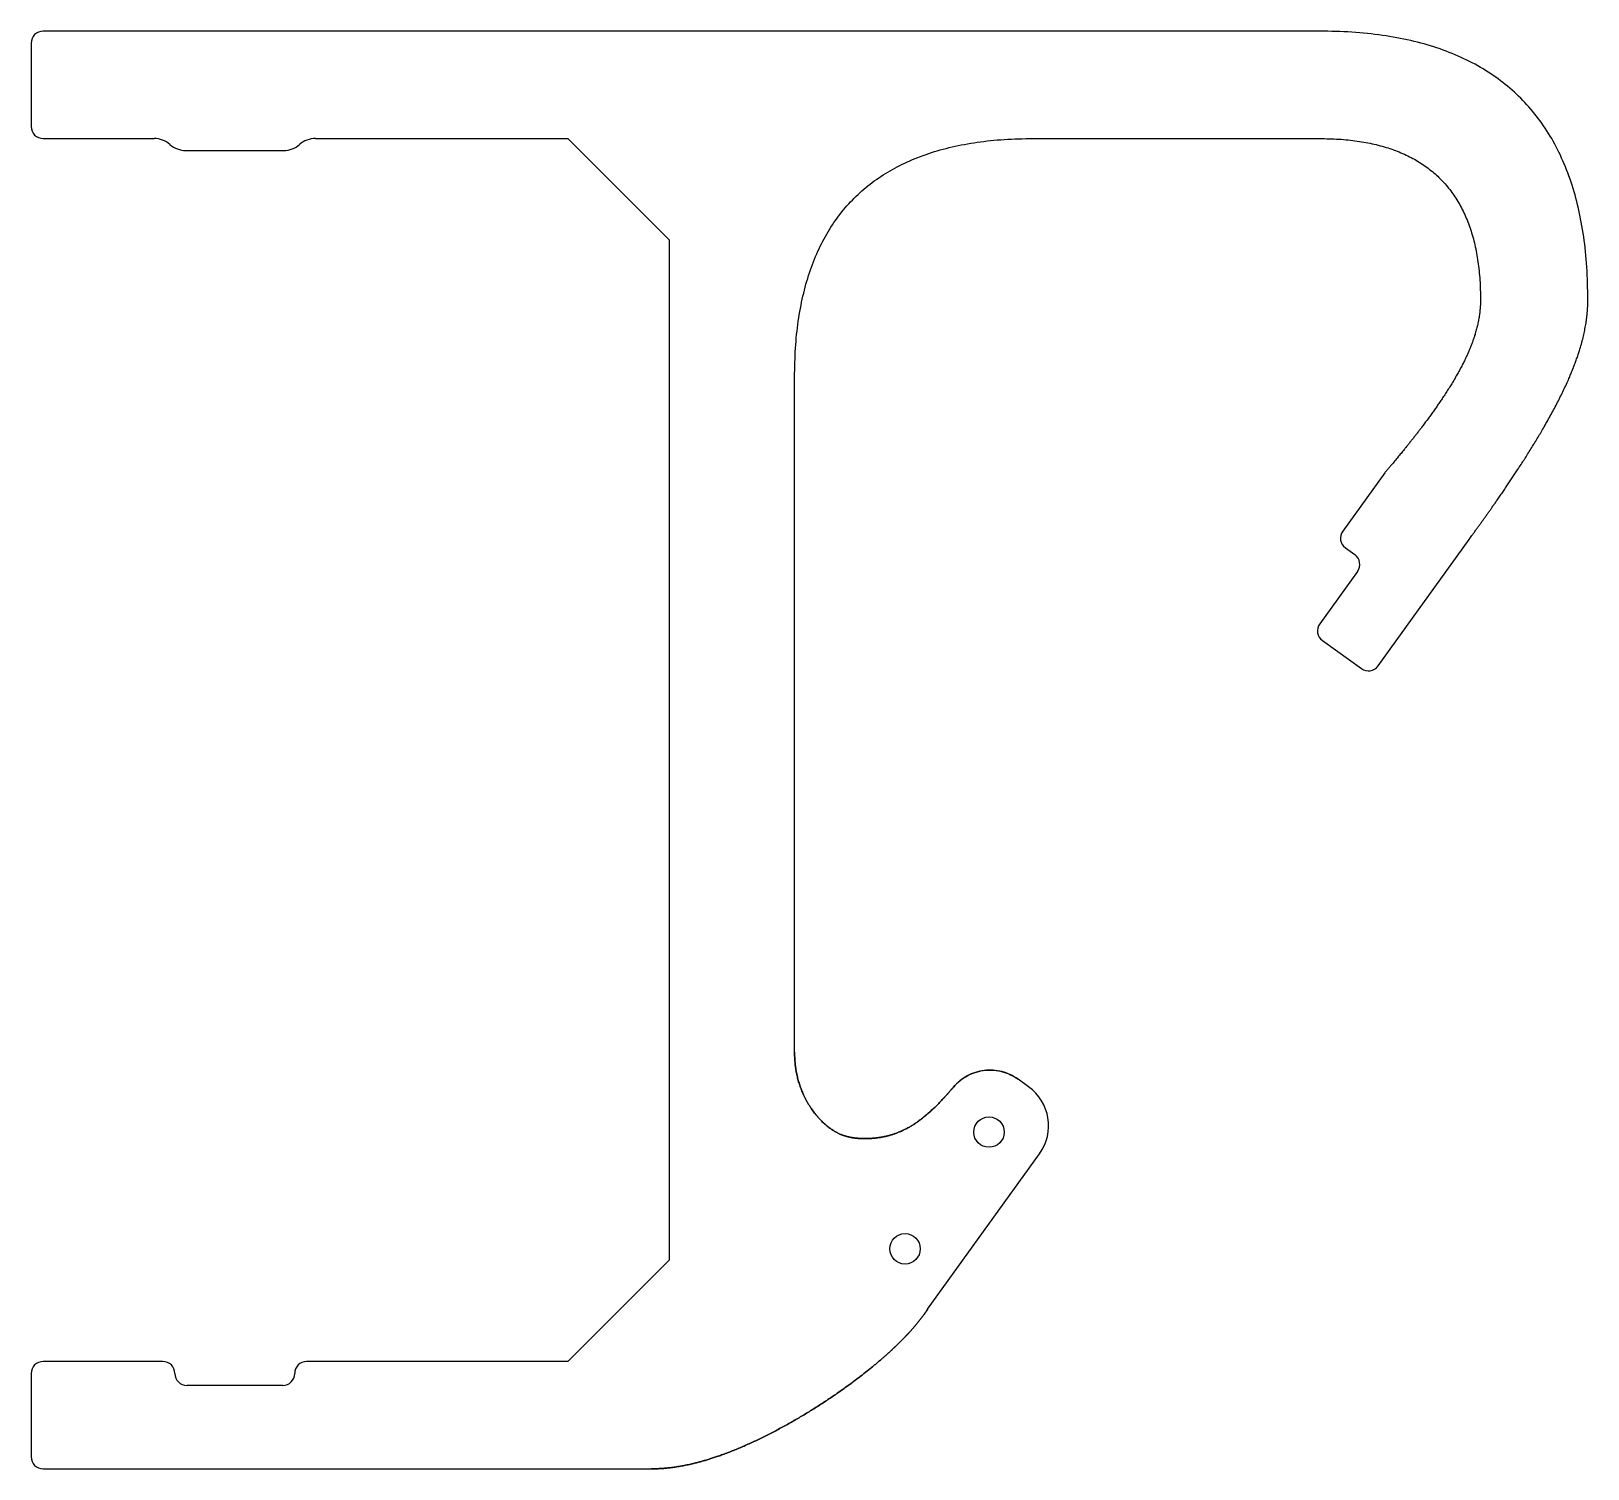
# Model space of a CAD drawing. Header units: millimetres. Extents: x -59 to 6, y -12.1 to 47.9.
import ezdxf

# ---------------------------------------------------------------- set-up
doc = ezdxf.new("R2010")
doc.units = ezdxf.units.MM
doc.layers.get('0').update_dxf_attribs({"linetype": 'CONTINUOUS'})

msp = doc.modelspace()

# ---------------------------------------------------------------- linework, layer by layer
for p, q in [((-5.193, 47.896), (-58.468, 47.896)), ((-5.193, 47.896), (-58.468, 47.896)), ((-58.968, 47.396), (-58.968, 43.915)), ((-58.968, 47.396), (-58.968, 43.915)), ((-58.468, 43.415), (-53.834, 43.415)), ((-58.468, 43.415), (-53.834, 43.415)), ((-52.512, 42.915), (-48.425, 42.915)), ((-52.512, 42.915), (-48.425, 42.915)), ((-47.102, 43.415), (-36.562, 43.415)), ((-47.102, 43.415), (-36.562, 43.415)), ((-36.562, 43.415), (-32.33, 39.183)), ((-36.562, 43.415), (-32.33, 39.183)), ((-17.143, 43.415), (-5.193, 43.415)), ((-17.143, 43.415), (-5.193, 43.415)), ((-32.33, 39.183), (-32.33, -3.39)), ((-32.33, 39.183), (-32.33, -3.39)), ((-27.102, 5.289), (-27.102, 33.456)), ((-27.102, 5.289), (-27.102, 33.456)), ((-2.47, 29.464), (-4.222, 27.029)), ((-2.47, 29.464), (-4.222, 27.029)), ((-2.745, 21.408), (1.051, 26.684)), ((-2.745, 21.408), (1.051, 26.684)), ((1.051, 26.684), (1.168, 26.846)), ((1.051, 26.684), (1.168, 26.846)), ((-4.108, 26.331), (-3.718, 26.05)), ((-4.108, 26.331), (-3.718, 26.05)), ((-3.604, 25.352), (-5.181, 23.16)), ((-3.604, 25.352), (-5.181, 23.16)), ((-5.067, 22.462), (-3.443, 21.294)), ((-5.067, 22.462), (-3.443, 21.294)), ((-17.331, 3.84), (-17.776, 4.16)), ((-17.331, 3.84), (-17.776, 4.16)), ((-21.548, -5.445), (-16.876, 1.049)), ((-21.548, -5.445), (-16.876, 1.049)), ((-32.33, -3.39), (-36.562, -7.622)), ((-32.33, -3.39), (-36.562, -7.622)), ((-53.468, -7.622), (-58.468, -7.622)), ((-53.468, -7.622), (-58.468, -7.622)), ((-36.562, -7.622), (-47.468, -7.622)), ((-36.562, -7.622), (-47.468, -7.622)), ((-58.968, -8.122), (-58.968, -11.603)), ((-58.968, -8.122), (-58.968, -11.603)), ((-48.468, -8.622), (-52.468, -8.622)), ((-48.468, -8.622), (-52.468, -8.622)), ((-58.468, -12.103), (-33.076, -12.103)), ((-58.468, -12.103), (-33.076, -12.103))]:
    msp.add_line(p, q)
for centre in [(-18.986, 1.951), (-18.986, 1.951), (-22.491, -2.919), (-22.491, -2.919)]:
    msp.add_circle(centre, 0.635)
for centre, radius, start, end in [((-58.468, 47.396), 0.5, 90, 180), ((-58.468, 47.396), 0.5, 90, 180), ((-58.468, 43.915), 0.5, 180, 270), ((-58.468, 43.915), 0.5, 180, 270), ((-53.834, 42.415), 1, 48.59038, 90), ((-53.834, 42.415), 1, 48.59038, 90), ((-52.512, 43.915), 1, 228.59038, 270), ((-52.512, 43.915), 1, 228.59038, 270), ((-48.425, 43.915), 1, 270, 311.40962), ((-48.425, 43.915), 1, 270, 311.40962), ((-47.102, 42.415), 1, 90, 131.40962), ((-47.102, 42.415), 1, 90, 131.40962), ((-3.816, 26.737), 0.5, 144.26439, 234.26439), ((-3.816, 26.737), 0.5, 144.26439, 234.26439), ((-4.01, 25.644), 0.5, -35.73561, 54.26439), ((-4.01, 25.644), 0.5, -35.73561, 54.26439), ((-4.775, 22.868), 0.5, 144.26439, 234.26439), ((-4.775, 22.868), 0.5, 144.26439, 234.26439), ((-3.151, 21.7), 0.5, 234.26439, 324.26439), ((-3.151, 21.7), 0.5, 234.26439, 324.26439), ((-18.499, 2.217), 2, -35.73561, 54.26439), ((-18.499, 2.217), 2, -35.73561, 54.26439), ((-58.468, -8.122), 0.5, 90, 180), ((-58.468, -8.122), 0.5, 90, 180), ((-53.468, -8.122), 0.5, 0, 90), ((-53.468, -8.122), 0.5, 0, 90), ((-47.468, -8.122), 0.5, 90, 180), ((-47.468, -8.122), 0.5, 90, 180), ((-52.468, -8.122), 0.5, 180, 270), ((-52.468, -8.122), 0.5, 180, 270), ((-48.468, -8.122), 0.5, -90, 0), ((-48.468, -8.122), 0.5, -90, 0), ((-58.468, -11.603), 0.5, 180, 270), ((-58.468, -11.603), 0.5, 180, 270)]:
    msp.add_arc(centre, radius, start, end)
for points, degree in [([(6.011, 36.693), (6.011, 47.896), (-5.193, 47.896)], 2), ([(6.011, 36.693), (6.011, 47.896), (-5.193, 47.896)], 2), ([(-27.102, 33.456), (-27.102, 43.415), (-17.143, 43.415)], 2), ([(-27.102, 33.456), (-27.102, 43.415), (-17.143, 43.415)], 2), ([(-5.193, 43.415), (1.529, 43.415), (1.529, 36.693)], 2), ([(-5.193, 43.415), (1.529, 43.415), (1.529, 36.693)], 2), ([(1.529, 36.693), (1.529, 36.404), (1.482, 35.827), (1.273, 34.96), (0.751, 33.804), (-0.168, 32.357), (-1.035, 31.2), (-1.734, 30.332), (-2.221, 29.753), (-2.47, 29.464)], 5), ([(1.529, 36.693), (1.529, 36.404), (1.482, 35.827), (1.273, 34.96), (0.751, 33.804), (-0.168, 32.357), (-1.035, 31.2), (-1.734, 30.332), (-2.221, 29.753), (-2.47, 29.464)], 5), ([(1.168, 26.846), (1.469, 27.256), (2.059, 28.075), (2.906, 29.297), (3.955, 30.913), (5.069, 32.905), (5.7, 34.458), (5.954, 35.591), (6.011, 36.328), (6.011, 36.693)], 5), ([(1.168, 26.846), (1.469, 27.256), (2.059, 28.075), (2.906, 29.297), (3.955, 30.913), (5.069, 32.905), (5.7, 34.458), (5.954, 35.591), (6.011, 36.328), (6.011, 36.693)], 5), ([(-17.776, 4.16), (-17.978, 4.306), (-18.437, 4.52), (-19.196, 4.569), (-19.92, 4.336), (-20.313, 4.016), (-20.473, 3.826)], 3), ([(-21.548, -5.445), (-21.637, -5.58), (-21.833, -5.854), (-22.177, -6.28), (-22.738, -6.878), (-23.618, -7.676), (-24.681, -8.517), (-25.923, -9.381), (-27.309, -10.227), (-28.783, -10.996), (-30.28, -11.62), (-31.445, -11.948), (-32.279, -12.075), (-32.814, -12.103), (-33.076, -12.103)], 5), ([(-33.076, -12.103), (-32.814, -12.103), (-32.279, -12.075), (-31.445, -11.948), (-30.28, -11.62), (-28.783, -10.996), (-27.309, -10.227), (-25.923, -9.381), (-24.681, -8.517), (-23.618, -7.676), (-22.738, -6.878), (-22.177, -6.28), (-21.833, -5.854), (-21.637, -5.58), (-21.548, -5.445)], 5)]:
    msp.add_open_spline(points, degree=degree)
for points, degree, knots in [([(-27.102, 5.289), (-27.102, 5.064), (-27.077, 4.628), (-26.966, 4.021), (-26.687, 3.309), (-26.206, 2.606), (-25.685, 2.112), (-25.198, 1.828), (-24.748, 1.707), (-24.267, 1.664), (-23.752, 1.684), (-23.211, 1.773), (-22.659, 1.956), (-22.093, 2.262), (-21.555, 2.676), (-21.108, 3.11), (-20.766, 3.484), (-20.55, 3.735), (-20.473, 3.826)], 5, [0, 0, 0, 0, 0, 0, 0.0666667, 0.1333333, 0.2, 0.2666667, 0.3333333, 0.4, 0.4666667, 0.5333333, 0.6, 0.6666667, 0.7333333, 0.8, 0.8666667, 0.9025198, 0.9025198, 0.9025198, 0.9025198, 0.9025198, 0.9025198]), ([(-20.473, 3.826), (-20.55, 3.735), (-20.766, 3.484), (-21.108, 3.11), (-21.555, 2.676), (-22.093, 2.262), (-22.659, 1.956), (-23.211, 1.773), (-23.752, 1.684), (-24.267, 1.664), (-24.748, 1.707), (-25.198, 1.828), (-25.685, 2.112), (-26.206, 2.606), (-26.687, 3.309), (-26.966, 4.021), (-27.077, 4.628), (-27.102, 5.064), (-27.102, 5.289)], 5, [-0.9025198, -0.9025198, -0.9025198, -0.9025198, -0.9025198, -0.9025198, -0.8666667, -0.8, -0.7333333, -0.6666667, -0.6, -0.5333333, -0.4666667, -0.4, -0.3333333, -0.2666667, -0.2, -0.1333333, -0.0666667, 0, 0, 0, 0, 0, 0]), ([(-20.473, 3.826), (-20.306, 4.025), (-20.1, 4.19), (-19.639, 4.431), (-19.387, 4.505), (-18.889, 4.551), (-18.649, 4.53), (-18.188, 4.404), (-17.97, 4.3), (-17.776, 4.16)], 3, [0, 0, 0, 0, 0.0781289, 0.0781289, 0.1562578, 0.1562578, 0.2279844, 0.2279844, 0.2997111, 0.2997111, 0.2997111, 0.2997111])]:
    msp.add_open_spline(points, degree=degree, knots=knots)

doc.saveas('drawing.dxf')
